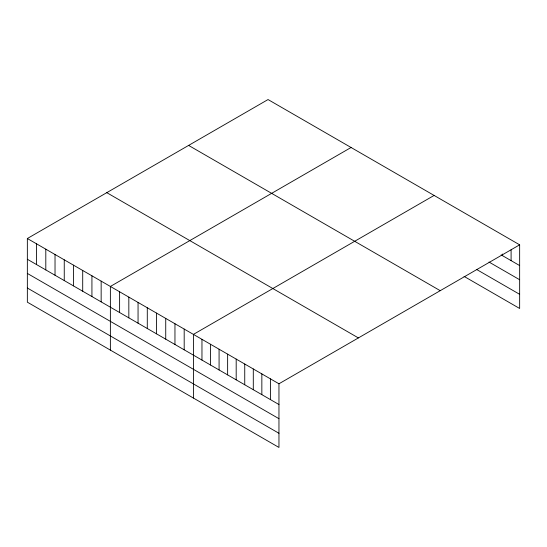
<?xml version="1.0" encoding="UTF-8"?>
<svg xmlns="http://www.w3.org/2000/svg" width="547" height="547" viewBox="0 0 547 547"><rect width="100%" height="100%" fill="white"/><g stroke="black" fill="none" stroke-linecap="round" stroke-linejoin="round"><path stroke-width="0.82" d="M27.35 238.519L278.956 383.782L278.956 447.446L27.35 302.176L27.35 238.519L268.044 99.554L519.65 244.824L519.65 308.481L464.047 276.379M351.071 147.492L110.378 286.457L110.378 350.114M434.106 195.429L193.412 334.395L193.412 398.052M278.956 383.782L519.65 244.824M501.114 254.868L519.65 265.568M488.997 262.034L519.65 279.729M476.875 269.623L519.65 294.32M188.612 145.413L440.219 290.676M106.781 192.66L358.388 337.923M27.35 259.264L278.956 404.527M27.35 273.425L278.956 418.687M27.35 288.016L278.956 433.279M511.096 249.842L511.096 260.625M502.543 254.027L502.543 255.688M270.403 378.845L270.403 399.59M261.849 373.902L261.849 394.647M253.295 368.965L253.295 389.71M244.741 364.028L244.741 384.773M236.188 359.085L236.188 379.83M227.634 354.148L227.634 374.893M219.073 349.212L219.073 369.957M210.52 344.268L210.52 365.013M201.966 339.331L201.966 360.076M184.189 329.068L184.189 349.813M174.958 323.742L174.958 344.487M165.734 318.416L165.734 339.161M156.51 313.089L156.51 333.834M147.287 307.763L147.287 328.508M138.056 302.436L138.056 323.181M128.832 297.11L128.832 317.855M119.608 291.783L119.608 312.528M101.154 281.131L101.154 301.876M91.93 275.804L91.93 296.549M82.706 270.478L82.706 291.223M73.476 265.151L73.476 285.896M64.252 259.825L64.252 280.57M55.028 254.499L55.028 275.244M45.804 249.172L45.804 269.917M36.574 243.846L36.574 264.591"/></g></svg>
